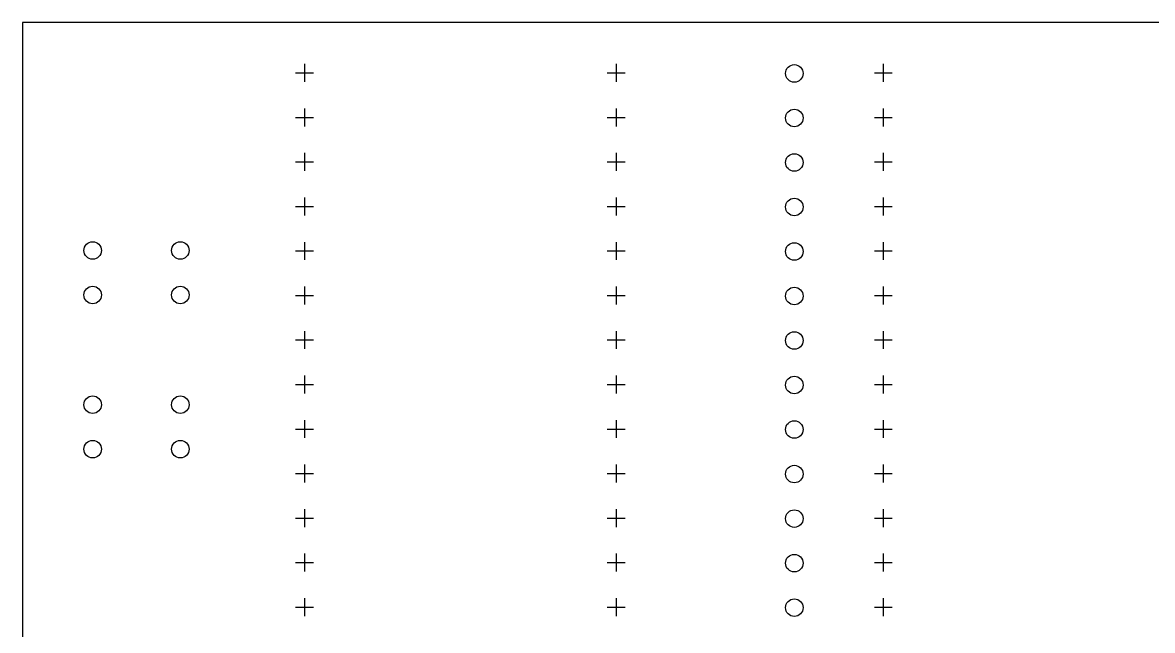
# Model space of a CAD drawing. Extents: x 68 to 199, y -125 to -55.
# Drawn here: x 69 to 133.5, y -89.7 to -55 of the extents above; entities that cross this region are included whole.
import ezdxf

# ---------------------------------------------------------------- set-up
doc = ezdxf.new("R2010")
doc.units = 0
doc.layers.add('BLACK', color=7, linetype='CONTINUOUS')

msp = doc.modelspace()

# ---------------------------------------------------------------- linework, layer by layer
at = {"layer": 'BLACK', "linetype": 'CONTINUOUS'}
for p, q in [((199, -55), (69, -55)), ((69, -55), (69, -109)), ((85.09, -57.36), (85.09, -58.38)), ((102.87, -57.36), (102.87, -58.38)), ((118.11, -57.36), (118.11, -58.38)), ((84.58, -57.87), (85.6, -57.87)), ((102.36, -57.87), (103.38, -57.87)), ((117.6, -57.87), (118.62, -57.87)), ((85.09, -59.9), (85.09, -60.92)), ((102.87, -59.9), (102.87, -60.92)), ((118.11, -59.9), (118.11, -60.92)), ((84.58, -60.41), (85.6, -60.41)), ((102.36, -60.41), (103.38, -60.41)), ((117.6, -60.41), (118.62, -60.41)), ((85.09, -62.44), (85.09, -63.46)), ((102.87, -62.44), (102.87, -63.46)), ((118.11, -62.44), (118.11, -63.46)), ((84.58, -62.95), (85.6, -62.95)), ((102.36, -62.95), (103.38, -62.95)), ((117.6, -62.95), (118.62, -62.95)), ((85.09, -64.98), (85.09, -66)), ((102.87, -64.98), (102.87, -66)), ((118.11, -64.98), (118.11, -66)), ((84.58, -65.49), (85.6, -65.49)), ((102.36, -65.49), (103.38, -65.49)), ((117.6, -65.49), (118.62, -65.49)), ((85.09, -67.52), (85.09, -68.54)), ((102.87, -67.52), (102.87, -68.54)), ((118.11, -67.52), (118.11, -68.54)), ((84.58, -68.03), (85.6, -68.03)), ((102.36, -68.03), (103.38, -68.03)), ((117.6, -68.03), (118.62, -68.03)), ((85.09, -70.06), (85.09, -71.08)), ((102.87, -70.06), (102.87, -71.08)), ((118.11, -70.06), (118.11, -71.08)), ((84.58, -70.57), (85.6, -70.57)), ((102.36, -70.57), (103.38, -70.57)), ((117.6, -70.57), (118.62, -70.57)), ((85.09, -72.6), (85.09, -73.62)), ((102.87, -72.6), (102.87, -73.62)), ((118.11, -72.6), (118.11, -73.62)), ((84.58, -73.11), (85.6, -73.11)), ((102.36, -73.11), (103.38, -73.11)), ((117.6, -73.11), (118.62, -73.11)), ((85.09, -75.14), (85.09, -76.16)), ((102.87, -75.14), (102.87, -76.16)), ((118.11, -75.14), (118.11, -76.16)), ((84.58, -75.65), (85.6, -75.65)), ((102.36, -75.65), (103.38, -75.65)), ((117.6, -75.65), (118.62, -75.65)), ((85.09, -77.68), (85.09, -78.7)), ((102.87, -77.68), (102.87, -78.7)), ((118.11, -77.68), (118.11, -78.7)), ((84.58, -78.19), (85.6, -78.19)), ((102.36, -78.19), (103.38, -78.19)), ((117.6, -78.19), (118.62, -78.19)), ((85.09, -80.22), (85.09, -81.24)), ((102.87, -80.22), (102.87, -81.24)), ((118.11, -80.22), (118.11, -81.24)), ((84.58, -80.73), (85.6, -80.73)), ((102.36, -80.73), (103.38, -80.73)), ((117.6, -80.73), (118.62, -80.73)), ((85.09, -82.76), (85.09, -83.78)), ((102.87, -82.76), (102.87, -83.78)), ((118.11, -82.76), (118.11, -83.78)), ((84.58, -83.27), (85.6, -83.27)), ((102.36, -83.27), (103.38, -83.27)), ((117.6, -83.27), (118.62, -83.27)), ((85.09, -85.3), (85.09, -86.32)), ((102.87, -85.3), (102.87, -86.32)), ((118.11, -85.3), (118.11, -86.32)), ((84.58, -85.81), (85.6, -85.81)), ((102.36, -85.81), (103.38, -85.81)), ((117.6, -85.81), (118.62, -85.81)), ((85.09, -87.84), (85.09, -88.86)), ((102.87, -87.84), (102.87, -88.86)), ((118.11, -87.84), (118.11, -88.86)), ((84.58, -88.35), (85.6, -88.35)), ((102.36, -88.35), (103.38, -88.35)), ((117.6, -88.35), (118.62, -88.35))]:
    msp.add_line(p, q, dxfattribs=at)
at = {"layer": 'BLACK'}
for centre in [(113.03, -57.9), (113.03, -60.44), (113.03, -62.98), (113.03, -65.52), (73, -68), (78, -68), (113.03, -68.06), (73, -70.54), (78, -70.54), (113.03, -70.6), (113.03, -73.14), (113.03, -75.68), (73, -76.8), (78, -76.8), (113.03, -78.22), (73, -79.34), (78, -79.34), (113.03, -80.76), (113.03, -83.3), (113.03, -85.84), (113.03, -88.38)]:
    msp.add_circle(centre, 0.5, dxfattribs=at)

doc.saveas('drawing.dxf')
